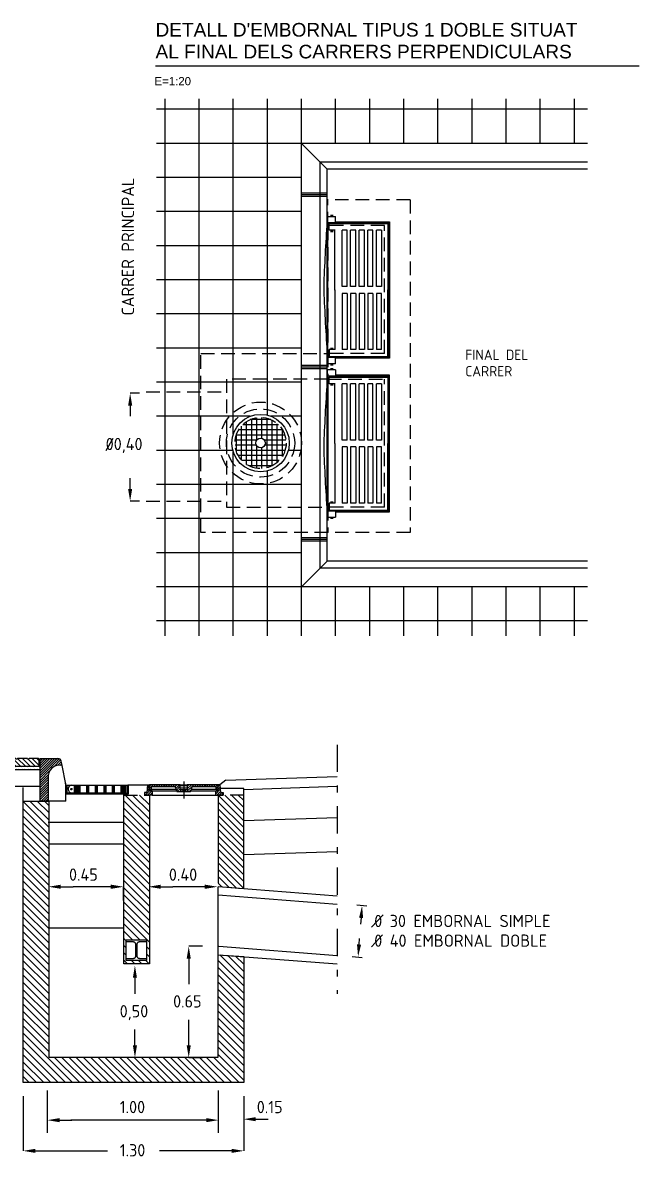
# Model space of a CAD drawing. Extents: x 0.2 to 27.8, y 0.4 to 17.8.
# Drawn here: x 18.76 to 27.8, y 1.11 to 17.78 of the extents above; entities that cross this region are included whole.
import ezdxf

# ---------------------------------------------------------------- set-up
doc = ezdxf.new("R2010")
doc.units = 0
doc.header["$LTSCALE"] = 0.8
doc.header["$MEASUREMENT"] = 0
doc.linetypes.add('DASHDOT', pattern=[1, 0.5, -0.25, 0, -0.25])
doc.linetypes.add('HIDDEN', pattern=[0.375, 0.25, -0.125])
doc.layers.get('0').update_dxf_attribs({"linetype": 'CONTINUOUS'})
for name, color, linetype in [('BORDILLO', 1, 'CONTINUOUS'), ('COTAS', 7, 'CONTINUOUS'), ('EIXOS', 3, 'DASHDOT'), ('FERM', 7, 'CONTINUOUS'), ('IMBORNAL', 2, 'HIDDEN'), ('P', 7, 'CONTINUOUS'), ('PANOT', 1, 'CONTINUOUS'), ('RATLLAT', 7, 'CONTINUOUS'), ('RAYADO', 7, 'CONTINUOUS'), ('REJA', 2, 'CONTINUOUS'), ('SECCIO', 4, 'CONTINUOUS'), ('TAPA', 6, 'CONTINUOUS'), ('TEXTO', 7, 'CONTINUOUS'), ('TUBO', 7, 'CONTINUOUS')]:
    doc.layers.add(name, color=color, linetype=linetype)
doc.styles.add('DIN', font='DIN')
doc.styles.add('HELV', font='HELV')
doc.styles.get("Standard").update_dxf_attribs({"font": 'txt', "height": 0.1})
doc.dimstyles.get("Standard").update_dxf_attribs({"dimtxt": 0.18, "dimasz": 0.18, "dimexe": 0.18, "dimexo": 0.0625, "dimgap": 0.09, "dimtad": 0, "dimtih": 1, "dimtoh": 1, "dimdec": 4, "dimzin": 0, "dimdsep": 46, "dimtxsty": 'Standard', "dimcen": 0.09, "dimadec": 0, "dimazin": 0, "dimtfac": 1, "dimtdec": 4, "dimtofl": 0, "dimtmove": 0, "dimatfit": 3, "dimfxl": 0, "dimtolj": 1, "dimtzin": 0, "dimarcsym": 0})

# ---------------------------------------------------------------- blocks, each defined once
blk = doc.blocks.new('*X44')
at = {"color": 0}
for p, q in [((24.392, 17.981), (24.422, 18.011)), ((24.395, 18.019), (24.407, 18.031)), ((24.423, 17.977), (24.477, 18.031)), ((24.423, 18.012), (24.442, 18.031)), ((24.487, 18.006), (24.512, 18.031)), ((24.522, 18.006), (24.547, 18.031)), ((24.557, 18.006), (24.582, 18.031)), ((24.592, 18.006), (24.617, 18.031)), ((24.627, 18.006), (24.652, 18.031)), ((24.662, 18.006), (24.687, 18.031)), ((24.697, 18.006), (24.722, 18.031)), ((24.732, 18.006), (24.757, 18.031)), ((24.767, 18.006), (24.792, 18.031)), ((24.8, 18.004), (24.827, 18.031)), ((24.809, 17.978), (24.862, 18.031)), ((24.818, 17.952), (24.876, 18.009)), ((24.972, 17.931), (25.073, 18.031)), ((24.976, 18.005), (25.003, 18.031)), ((24.976, 17.97), (25.038, 18.031)), ((25.083, 18.006), (25.108, 18.031)), ((25.118, 18.006), (25.143, 18.031)), ((25.153, 18.006), (25.178, 18.031)), ((25.188, 18.006), (25.213, 18.031)), ((25.223, 18.006), (25.248, 18.031)), ((25.258, 18.006), (25.283, 18.031)), ((25.293, 18.006), (25.318, 18.031)), ((25.328, 18.006), (25.353, 18.031)), ((25.363, 18.006), (25.388, 18.031)), ((25.392, 18), (25.423, 18.031)), ((25.432, 18.005), (25.457, 18.03)), ((24.349, 17.903), (24.364, 17.918)), ((24.361, 17.88), (24.424, 17.943)), ((24.389, 17.943), (24.422, 17.976)), ((24.396, 17.88), (24.459, 17.943)), ((24.431, 17.88), (24.462, 17.911)), ((24.437, 17.956), (24.452, 17.971)), ((24.832, 17.931), (24.876, 17.974)), ((24.867, 17.931), (24.892, 17.956)), ((24.902, 17.931), (24.927, 17.956)), ((24.937, 17.931), (24.962, 17.956)), ((25.007, 17.931), (25.036, 17.959)), ((25.391, 17.894), (25.462, 17.966)), ((25.391, 17.929), (25.405, 17.943)), ((25.399, 17.972), (25.428, 18.001)), ((25.412, 17.88), (25.465, 17.933)), ((25.418, 17.956), (25.428, 17.966)), ((25.432, 17.97), (25.46, 17.998)), ((25.447, 17.88), (25.485, 17.918)), ((25.482, 17.88), (25.504, 17.902))]:
    blk.add_line(p, q, dxfattribs=at)
blk = doc.blocks.new('*X10')
at = {"color": 0}
for p, q in [((20.4532, 20.28), (20.6631, 20.28)), ((20.46, 20.0594), (20.46, 20.2862)), ((20.49, 20.0392), (20.49, 20.3064)), ((20.4975, 20.31), (20.6189, 20.31)), ((20.52, 20.0278), (20.52, 20.3179)), ((20.55, 20.1998), (20.55, 20.3226)), ((20.58, 20.1907), (20.58, 20.3212)), ((20.61, 20.0321), (20.61, 20.3136)), ((20.64, 20.0471), (20.64, 20.2985)), ((20.4158, 20.22), (20.7006, 20.22)), ((20.4296, 20.25), (20.6868, 20.25)), ((20.43, 20.0949), (20.43, 20.2507)), ((20.67, 20.0728), (20.67, 20.2728)), ((20.7, 20.1239), (20.7, 20.2217)), ((20.4087, 20.16), (20.5331, 20.16)), ((20.4092, 20.19), (20.5358, 20.19)), ((20.55, 20.023), (20.55, 20.1458)), ((20.58, 20.0244), (20.58, 20.155)), ((20.5805, 20.19), (20.7072, 20.19)), ((20.5833, 20.16), (20.7076, 20.16)), ((20.4144, 20.13), (20.7019, 20.13)), ((20.427, 20.1), (20.6893, 20.1)), ((20.449, 20.07), (20.6674, 20.07)), ((20.4885, 20.04), (20.6279, 20.04))]:
    blk.add_line(p, q, dxfattribs=at)
blk = doc.blocks.new('*X5')
at = {"color": 0}
for p, q in [((-20.84, 16.0003), (-20.7403, 16.1)), ((-20.84, 16.0144), (-20.7544, 16.1)), ((-20.84, 16.0285), (-20.7685, 16.1)), ((-20.84, 16.0427), (-20.7827, 16.1)), ((-20.84, 16.0568), (-20.7968, 16.1)), ((-20.84, 16.071), (-20.811, 16.1)), ((-20.84, 16.0851), (-20.8251, 16.1)), ((-20.84, 16.0993), (-20.8393, 16.1)), ((-20.84, 15.9861), (-20.728, 16.0981)), ((-20.7603, 16.0517), (-20.7202, 16.0918)), ((-20.7379, 16.0599), (-20.7163, 16.0815)), ((-20.84, 15.972), (-20.7845, 16.0275)), ((-20.7228, 16.0609), (-20.7139, 16.0697)), ((-20.84, 15.9578), (-20.7926, 16.0052)), ((-20.84, 15.9437), (-20.7936, 15.9901)), ((-20.84, 15.9296), (-20.7931, 15.9764)), ((-20.84, 15.9154), (-20.7931, 15.9623)), ((-20.84, 15.9013), (-20.7931, 15.9481)), ((-20.84, 15.8871), (-20.7931, 15.934)), ((-20.84, 15.873), (-20.7931, 15.9199)), ((-20.84, 15.8588), (-20.7931, 15.9057)), ((-20.8347, 15.85), (-20.7931, 15.8916)), ((-20.8206, 15.85), (-20.7931, 15.8774)), ((-20.8064, 15.85), (-20.7931, 15.8633))]:
    blk.add_line(p, q, dxfattribs=at)
blk = doc.blocks.new('RI-270P', base_point=(3.08, 2.956))
at = {"layer": 'REJA'}
for p, q in [((3.074, 3.002), (3.439, 3.002)), ((3.074, 2.95), (3.074, 3.002)), ((3.439, 3.002), (3.439, 2.95)), ((3.439, 2.95), (3.074, 2.95)), ((3.41, 2.956), (3.08, 2.956)), ((3.41, 2.956), (3.435, 2.956)), ((3.41, 2.95), (3.41, 2.956))]:
    blk.add_line(p, q, dxfattribs=at)
for points in [[(3.08, 3.002), (3.08, 2.95)], [(3.435, 3.002), (3.435, 2.956)]]:
    blk.add_lwpolyline(points, dxfattribs=at)
at = {"layer": 'REJA', "const_width": 0.0075}
blk.add_lwpolyline([(3.1032, 2.979, 1), (3.1107, 2.979, 1)], format="xyb", close=True, dxfattribs=at)
at = {"layer": 'REJA'}
blk.add_arc((3.1112, 2.9792), 0.0237, 105.10256, 260.18245, dxfattribs=at)
for points in [[(3.074, 3.002), (3.08, 3.002), (3.074, 2.95), (3.08, 2.95)], [(3.121, 3.002), (3.162, 3.002), (3.121, 2.956), (3.162, 2.956)], [(3.192, 3.002), (3.192, 2.956), (3.212, 3.002), (3.212, 2.956)], [(3.243, 3.002), (3.243, 2.956), (3.263, 3.002), (3.263, 2.956)], [(3.2934, 3.002), (3.2934, 2.956), (3.3134, 3.002), (3.3134, 2.956)], [(3.3435, 3.002), (3.3435, 2.956), (3.3635, 3.002), (3.3635, 2.956)], [(3.3931, 3.0021), (3.3931, 2.9556), (3.4319, 3.0021), (3.4317, 2.9559)], [(3.435, 3.002), (3.439, 3.002), (3.435, 2.95), (3.439, 2.95)], [(3.41, 2.956), (3.41, 2.95), (3.435, 2.956), (3.435, 2.95)]]:
    blk.add_solid(points, dxfattribs=at)
blk = doc.blocks.new('*X4')
at = {"color": 0}
for p, q in [((20.8552, 6.4479), (20.8552, 6.4479)), ((20.8685, 6.4435), (20.8685, 6.4435)), ((20.8773, 6.4523), (20.8773, 6.4523)), ((20.8817, 6.4391), (20.8817, 6.4391)), ((20.8906, 6.4479), (20.8906, 6.4479)), ((20.9038, 6.4435), (20.9038, 6.4435)), ((20.9127, 6.4523), (20.9127, 6.4523)), ((20.9171, 6.4391), (20.9171, 6.4391)), ((20.9259, 6.4479), (20.9259, 6.4479)), ((20.9392, 6.4435), (20.9392, 6.4435)), ((20.948, 6.4523), (20.948, 6.4523)), ((20.9525, 6.4391), (20.9525, 6.4391)), ((20.9613, 6.4479), (20.9613, 6.4479)), ((20.9746, 6.4435), (20.9746, 6.4435)), ((20.9834, 6.4523), (20.9834, 6.4523)), ((20.9878, 6.4391), (20.9878, 6.4391)), ((20.9967, 6.4479), (20.9967, 6.4479)), ((21.0099, 6.4435), (21.0099, 6.4435)), ((21.0187, 6.4523), (21.0187, 6.4523)), ((21.0232, 6.4391), (21.0232, 6.4391)), ((21.032, 6.4479), (21.032, 6.4479)), ((21.0453, 6.4435), (21.0453, 6.4435)), ((21.0541, 6.4523), (21.0541, 6.4523)), ((21.0585, 6.4391), (21.0585, 6.4391)), ((21.0674, 6.4479), (21.0674, 6.4479)), ((21.0806, 6.4435), (21.0806, 6.4435)), ((21.0895, 6.4523), (21.0895, 6.4523)), ((21.0939, 6.4391), (21.0939, 6.4391)), ((21.1027, 6.4479), (21.1027, 6.4479)), ((21.116, 6.4435), (21.116, 6.4435)), ((21.1248, 6.4523), (21.1248, 6.4523)), ((21.1292, 6.4391), (21.1292, 6.4391)), ((21.1381, 6.4479), (21.1381, 6.4479)), ((21.1513, 6.4435), (21.1513, 6.4435)), ((21.1602, 6.4523), (21.1602, 6.4523)), ((21.1646, 6.4391), (21.1646, 6.4391)), ((21.1734, 6.4479), (21.1734, 6.4479)), ((21.1867, 6.4435), (21.1867, 6.4435)), ((21.1955, 6.4523), (21.1955, 6.4523)), ((21.1999, 6.4391), (21.1999, 6.4391)), ((21.2088, 6.4479), (21.2088, 6.4479)), ((21.222, 6.4435), (21.222, 6.4435)), ((21.2309, 6.4523), (21.2309, 6.4523)), ((21.2353, 6.4391), (21.2353, 6.4391)), ((21.2441, 6.4479), (21.2441, 6.4479))]:
    blk.add_line(p, q, dxfattribs=at)
blk = doc.blocks.new('*X3')
at = {"color": 0}
for p, q in [((20.855, 6.4583), (20.8972, 6.5005)), ((20.855, 6.4866), (20.8689, 6.5005)), ((20.88, 6.455), (20.9205, 6.4955)), ((20.9083, 6.455), (20.9538, 6.5005)), ((20.925, 6.5), (20.9255, 6.5005)), ((20.9365, 6.455), (20.982, 6.5005)), ((20.9648, 6.455), (21.0103, 6.5005)), ((20.9931, 6.455), (21.0386, 6.5005)), ((21.0214, 6.455), (21.0546, 6.4882)), ((21.0497, 6.455), (21.0546, 6.4599))]:
    blk.add_line(p, q, dxfattribs=at)
blk = doc.blocks.new('GREY')
blk.add_lwpolyline([(-0.1, 0.101), (0.1, 0.101), (0.1, 0.08), (0.03, 0.08, 0.417921), (0.005, 0.056), (0.005, -0.055, 0.410516), (0.03, -0.08), (0.1, -0.08), (0.1, -0.1), (-0.1, -0.1), (-0.1, -0.08), (-0.029, -0.08, 0.417921), (-0.005, -0.055), (-0.005, 0.056, 0.410516), (-0.029, 0.08), (-0.1, 0.08)], format="xyb", close=True)
blk = doc.blocks.new('*D13')
at = {"color": 0, "linetype": 'ByBlock'}
for p, q in [((12.38, 8.891), (12.38, 8.09)), ((15.614, 8.891), (15.614, 8.09)), ((12.56, 8.09), (13.616, 8.09)), ((15.434, 8.09), (14.378, 8.09))]:
    blk.add_line(p, q, dxfattribs=at)
for points in [[(12.56, 8.06), (12.56, 8.12), (12.38, 8.09)], [(15.434, 8.06), (15.434, 8.12), (15.614, 8.09)]]:
    blk.add_solid(points, dxfattribs=at)
at = {"color": 0, "linetype": 'ByBlock', "style": 'DIN'}
blk.add_text('1.30', height=0.18, dxfattribs=at).set_placement((13.796, 8.009))
blk = doc.blocks.new('*D14')
at = {"color": 0, "linetype": 'ByBlock'}
for p, q in [((15.007, 11.088), (14.807, 11.088)), ((14.807, 10.908), (14.807, 10.533)), ((14.807, 9.635), (14.807, 10.011)), ((15.007, 9.455), (14.807, 9.455))]:
    blk.add_line(p, q, dxfattribs=at)
for points in [[(14.837, 10.908), (14.777, 10.908), (14.807, 11.088)], [(14.837, 9.635), (14.777, 9.635), (14.807, 9.455)]]:
    blk.add_solid(points, dxfattribs=at)
at = {"color": 0, "linetype": 'ByBlock', "style": 'DIN'}
blk.add_text('0.65', height=0.18, dxfattribs=at).set_placement((14.578, 10.191))

msp = doc.modelspace()

# ---------------------------------------------------------------- linework, layer by layer
for p, q in [((27.04315, 16.51488), (20.7248, 16.51488)), ((20.8498, 8.79512), (20.8498, 16.66764)), ((21.3498, 8.79512), (21.3498, 16.66764)), ((21.8498, 11.7529), (21.8498, 16.66764)), ((22.3498, 12.03141), (22.3498, 16.66764)), ((22.8498, 15.51488), (22.8498, 16.66764)), ((23.3498, 16.01488), (23.3498, 16.66764)), ((23.8498, 16.01488), (23.8498, 16.66764)), ((24.3498, 16.01488), (24.3498, 16.66764)), ((24.8498, 16.01488), (24.8498, 16.66764)), ((25.3498, 16.01488), (25.3498, 16.66764)), ((25.8498, 16.01488), (25.8498, 16.66764)), ((26.3498, 16.01488), (26.3498, 16.66764)), ((26.8498, 16.01488), (26.8498, 16.66764)), ((22.8498, 16.01488), (20.7248, 16.01488)), ((22.8498, 15.51488), (20.7248, 15.51488)), ((22.8498, 9.51488), (22.8498, 15.51488)), ((22.8498, 15.29099), (23.2248, 15.29099)), ((22.8498, 15.26599), (23.2248, 15.26599)), ((22.8498, 15.24099), (23.2248, 15.24099)), ((22.8498, 15.01488), (20.7248, 15.01488)), ((22.8498, 14.51488), (20.7248, 14.51488)), ((22.8498, 14.01488), (20.7248, 14.01488)), ((22.8498, 13.51488), (20.7248, 13.51488)), ((22.8498, 13.01488), (20.7248, 13.01488)), ((22.8498, 12.76599), (23.2248, 12.76599)), ((22.8498, 12.74099), (23.2248, 12.74099)), ((22.8498, 12.71599), (23.2248, 12.71599)), ((22.8498, 12.51488), (20.7248, 12.51488)), ((22.09726, 12.01488), (20.7248, 12.01488)), ((22.8498, 12.01488), (22.40215, 12.01488)), ((21.84339, 11.51488), (20.7248, 11.51488)), ((22.8498, 11.51488), (22.65602, 11.51488)), ((21.8498, 8.79512), (21.8498, 11.49317)), ((22.3498, 8.79512), (22.3498, 11.21466)), ((22.8498, 11.01488), (20.7248, 11.01488)), ((22.8498, 10.51488), (20.7248, 10.51488)), ((22.8498, 10.24099), (23.2248, 10.24099)), ((22.8498, 10.21599), (23.2248, 10.21599)), ((22.8498, 10.19099), (23.2248, 10.19099)), ((22.8498, 10.01488), (20.7248, 10.01488)), ((22.8498, 9.51488), (20.7248, 9.51488)), ((22.8498, 8.79512), (22.8498, 9.51488)), ((23.3498, 8.79512), (23.3498, 9.51488)), ((23.8498, 8.79512), (23.8498, 9.51488)), ((24.3498, 8.79512), (24.3498, 9.51488)), ((24.8498, 8.79512), (24.8498, 9.51488)), ((25.3498, 8.79512), (25.3498, 9.51488)), ((25.8498, 8.79512), (25.8498, 9.51488)), ((26.3498, 8.79512), (26.3498, 9.51488)), ((26.8498, 8.79512), (26.8498, 9.51488)), ((27.04315, 9.01488), (20.7248, 9.01488))]:
    msp.add_line(p, q)
at = {"color": 0, "linetype": 'ByBlock'}
for p, q in [((20.47605, 12.35183), (20.33824, 12.35183)), ((20.33824, 12.17183), (20.33824, 12.0149)), ((20.33824, 10.95088), (20.33824, 11.10781)), ((20.47605, 10.77088), (20.33824, 10.77088)), ((19.32141, 5.11964), (19.50141, 5.11964)), ((20.05167, 5.11964), (19.50141, 5.11964)), ((20.0595, 5.11964), (19.50923, 5.11964)), ((20.2395, 4.91964), (20.2395, 5.11964)), ((20.2395, 4.91964), (20.2395, 5.11964)), ((20.78552, 5.11964), (20.96552, 5.11964)), ((21.43132, 5.11964), (20.96552, 5.11964)), ((21.43914, 5.11964), (20.97335, 5.11964)), ((23.66145, 4.8536), (23.80884, 4.84212)), ((23.7233, 4.66266), (23.71619, 4.57142)), ((23.69301, 4.27384), (23.69978, 4.36083)), ((23.59297, 4.09629), (23.74036, 4.0848)), ((20.40843, 3.78523), (20.40843, 3.55047)), ((20.40843, 2.79371), (20.40843, 3.02847)), ((19.12489, 1.51275), (19.12489, 1.71275)), ((19.30489, 1.69867), (19.48489, 1.69867)), ((21.45272, 1.69867), (19.47073, 1.69867)), ((21.63272, 1.51275), (21.63272, 1.71275)), ((22.17874, 1.71275), (22.35874, 1.71275))]:
    msp.add_line(p, q, dxfattribs=at)
at = {"color": 0}
for p, q in [((19.14464, 5.9938), (18.76964, 6.3688)), ((19.14464, 6.09987), (18.87036, 6.37415)), ((19.14464, 6.20594), (18.97643, 6.37415)), ((19.14464, 6.312), (19.08249, 6.37415)), ((20.61964, 6.00373), (20.24464, 6.37873)), ((20.61964, 6.10979), (20.26522, 6.46421)), ((20.61964, 6.21586), (20.37129, 6.46421)), ((20.61964, 6.32193), (20.47735, 6.46421)), ((22.00372, 6.08518), (21.62872, 6.46018)), ((22.00372, 5.98619), (21.62872, 6.36119)), ((22.00372, 6.18417), (21.72368, 6.46421)), ((22.00372, 6.28317), (21.82267, 6.46421)), ((22.00372, 6.38216), (21.92167, 6.46421)), ((19.14464, 5.88774), (18.76964, 6.26274)), ((20.61964, 5.89766), (20.24464, 6.27266)), ((22.00372, 5.88719), (21.62872, 6.26219)), ((19.14464, 5.78167), (18.76964, 6.15667)), ((19.14464, 5.67561), (18.76964, 6.05061)), ((20.61964, 5.7916), (20.24464, 6.1666)), ((20.61964, 5.68553), (20.24464, 6.06053)), ((22.00372, 5.7882), (21.62872, 6.1632)), ((22.00372, 5.6892), (21.62872, 6.0642)), ((19.14464, 5.56954), (18.76964, 5.94454)), ((19.14464, 5.46347), (18.76964, 5.83847)), ((20.61964, 5.57946), (20.24464, 5.95446)), ((20.61964, 5.4734), (20.24464, 5.8484)), ((22.00372, 5.59021), (21.62872, 5.96521)), ((22.00372, 5.49121), (21.62872, 5.86621)), ((19.14464, 5.35741), (18.76964, 5.73241)), ((20.61964, 5.36733), (20.24464, 5.74233)), ((22.00372, 5.39222), (21.62872, 5.76722)), ((19.14464, 5.25134), (18.76964, 5.62634)), ((19.14464, 5.14528), (18.76964, 5.52028)), ((20.61964, 5.26127), (20.24464, 5.63627)), ((20.61964, 5.1552), (20.24464, 5.5302)), ((22.00372, 5.29322), (21.62872, 5.66822)), ((22.00372, 5.19423), (21.62872, 5.56923)), ((19.14464, 5.03921), (18.76964, 5.41421)), ((20.61964, 5.04913), (20.24464, 5.42413)), ((22.00372, 5.09523), (21.62872, 5.47023)), ((21.89883, 5.10112), (21.62872, 5.37124)), ((19.14464, 4.93314), (18.76964, 5.30814)), ((19.14464, 4.82708), (18.76964, 5.20208)), ((20.61964, 4.94307), (20.24464, 5.31807)), ((20.61964, 4.837), (20.24464, 5.212)), ((21.79147, 5.10948), (21.62872, 5.27224)), ((21.68411, 5.11785), (21.62872, 5.17325)), ((19.14464, 4.72101), (18.76964, 5.09601)), ((20.61964, 4.73094), (20.24464, 5.10594)), ((19.14464, 4.61495), (18.76964, 4.98995)), ((19.14464, 4.50888), (18.76964, 4.88388)), ((20.61964, 4.62487), (20.24464, 4.99987)), ((20.61964, 4.5188), (20.24464, 4.8938)), ((19.14464, 4.40281), (18.76964, 4.77781)), ((19.14464, 4.29675), (18.76964, 4.67175)), ((20.61964, 4.41274), (20.24464, 4.78774)), ((20.61964, 4.30667), (20.24464, 4.68167)), ((19.14464, 4.19068), (18.76964, 4.56568)), ((20.47997, 4.34027), (20.24464, 4.57561)), ((19.14464, 4.08462), (18.76964, 4.45962)), ((19.14464, 3.97855), (18.76964, 4.35355)), ((20.37391, 4.34027), (20.24464, 4.46954)), ((20.27872, 4.3294), (20.24464, 4.36347)), ((19.14464, 3.87248), (18.76964, 4.24748)), ((20.27872, 4.22333), (20.24464, 4.25741)), ((20.61964, 4.20061), (20.57872, 4.24153)), ((19.14464, 3.76642), (18.76964, 4.14142)), ((19.14464, 3.66035), (18.76964, 4.03535)), ((20.27872, 4.11727), (20.24464, 4.15134)), ((20.29964, 3.99027), (20.24464, 4.04528)), ((20.40571, 3.99027), (20.35571, 4.04027)), ((20.51178, 3.99027), (20.46178, 4.04027)), ((20.61784, 3.99027), (20.56784, 4.04027)), ((20.61964, 4.09454), (20.57872, 4.13546)), ((22.00372, 3.66506), (21.62872, 4.04006)), ((22.00372, 3.77112), (21.65255, 4.12229)), ((22.00372, 3.87719), (21.76758, 4.11333)), ((22.00372, 3.98326), (21.88261, 4.10437)), ((22.00372, 4.08932), (21.99764, 4.0954)), ((19.14464, 3.55429), (18.76964, 3.92929)), ((22.00372, 3.55899), (21.62872, 3.93399)), ((19.14464, 3.44822), (18.76964, 3.82322)), ((19.14464, 3.34215), (18.76964, 3.71715)), ((22.00372, 3.45293), (21.62872, 3.82793)), ((22.00372, 3.34686), (21.62872, 3.72186)), ((19.14464, 3.23609), (18.76964, 3.61109)), ((19.14464, 3.13002), (18.76964, 3.50502)), ((22.00372, 3.24079), (21.62872, 3.61579)), ((22.00372, 3.13473), (21.62872, 3.50973)), ((19.14464, 3.02396), (18.76964, 3.39896)), ((22.00372, 3.02866), (21.62872, 3.40366)), ((19.14464, 2.91789), (18.76964, 3.29289)), ((19.14464, 2.81182), (18.76964, 3.18682)), ((22.00372, 2.9226), (21.62872, 3.2976)), ((22.00372, 2.81653), (21.62872, 3.19153)), ((19.14464, 2.70576), (18.76964, 3.08076)), ((22.00372, 2.71046), (21.62872, 3.08546)), ((19.49518, 2.24915), (18.76964, 2.97469)), ((19.38912, 2.24915), (18.76964, 2.86863)), ((22.00372, 2.6044), (21.62872, 2.9794)), ((22.00372, 2.49833), (21.62872, 2.87333)), ((19.28305, 2.24915), (18.76964, 2.76256)), ((22.00372, 2.39227), (21.62872, 2.76727)), ((19.17698, 2.24915), (18.76964, 2.65649)), ((19.07092, 2.24915), (18.76964, 2.55043)), ((19.60125, 2.24915), (19.22625, 2.62415)), ((19.70731, 2.24915), (19.33231, 2.62415)), ((19.81338, 2.24915), (19.43838, 2.62415)), ((19.91945, 2.24915), (19.54445, 2.62415)), ((20.02551, 2.24915), (19.65051, 2.62415)), ((20.13158, 2.24915), (19.75658, 2.62415)), ((20.23764, 2.24915), (19.86264, 2.62415)), ((20.34371, 2.24915), (19.96871, 2.62415)), ((20.44978, 2.24915), (20.07478, 2.62415)), ((20.55584, 2.24915), (20.18084, 2.62415)), ((20.66191, 2.24915), (20.28691, 2.62415)), ((20.76797, 2.24915), (20.39297, 2.62415)), ((20.87404, 2.24915), (20.49904, 2.62415)), ((20.98011, 2.24915), (20.60511, 2.62415)), ((21.08617, 2.24915), (20.71117, 2.62415)), ((21.19224, 2.24915), (20.81724, 2.62415)), ((21.2983, 2.24915), (20.9233, 2.62415)), ((21.40437, 2.24915), (21.02937, 2.62415)), ((21.51044, 2.24915), (21.13544, 2.62415)), ((21.6165, 2.24915), (21.2415, 2.62415)), ((21.72257, 2.24915), (21.34757, 2.62415)), ((21.82863, 2.24915), (21.45363, 2.62415)), ((21.9347, 2.24915), (21.5597, 2.62415)), ((22.00372, 2.2862), (21.62872, 2.6612)), ((18.96485, 2.24915), (18.76964, 2.44436)), ((18.85879, 2.24915), (18.76964, 2.3383))]:
    msp.add_line(p, q, dxfattribs=at)
msp.add_circle((22.24971, 11.62303), 0.07046)
for centre, start, end in [((51.14563, 12.92016), 176.01344, 177.960985), ((51.14563, 14.91182), 182.039015, 183.98656), ((51.14563, 10.57016), 176.01344, 177.960985), ((51.14563, 12.56182), 182.039015, 183.98656)]:
    msp.add_arc(centre, 27.98855, start, end)
msp.add_point((19.3913, 6.63478))
at = {"color": 0, "linetype": 'ByBlock'}
for points in [[(20.30824, 12.17183), (20.36824, 12.17183), (20.33824, 12.35183)], [(20.30824, 10.95088), (20.36824, 10.95088), (20.33824, 10.77088)], [(19.32141, 5.08964), (19.32141, 5.14964), (19.14141, 5.11964)], [(20.05167, 5.08964), (20.05167, 5.14964), (20.23167, 5.11964)], [(20.0595, 5.08964), (20.0595, 5.14964), (20.2395, 5.11964)], [(20.78552, 5.08964), (20.78552, 5.14964), (20.60552, 5.11964)], [(21.43132, 5.08964), (21.43132, 5.14964), (21.61132, 5.11964)], [(21.43914, 5.08964), (21.43914, 5.14964), (21.61914, 5.11964)], [(23.69339, 4.66499), (23.75321, 4.66033), (23.73729, 4.84212)], [(23.72291, 4.27151), (23.6631, 4.27617), (23.67902, 4.09439)], [(20.43843, 3.78523), (20.37843, 3.78523), (20.40843, 3.96523)], [(20.43843, 2.79371), (20.37843, 2.79371), (20.40843, 2.61371)], [(19.30489, 1.66867), (19.30489, 1.72867), (19.12489, 1.69867)], [(21.45272, 1.66867), (21.45272, 1.72867), (21.63272, 1.69867)], [(22.17874, 1.68275), (22.17874, 1.74275), (21.99874, 1.71275)]]:
    msp.add_solid(points, dxfattribs=at)
at = {"layer": 'BORDILLO'}
for p, q in [((22.8498, 16.01488), (23.2248, 15.63988)), ((27.04315, 16.01488), (22.8498, 16.01488)), ((22.8498, 9.51488), (22.8498, 15.83988)), ((27.04315, 15.73988), (23.1248, 15.73988)), ((23.1248, 9.78988), (23.1248, 15.73988)), ((27.04315, 15.63988), (23.2248, 15.63988)), ((23.2248, 9.88988), (23.2248, 15.63988)), ((22.8498, 9.51488), (23.2248, 9.88988)), ((27.04315, 9.88988), (23.2248, 9.88988)), ((27.04315, 9.78988), (23.1248, 9.78988)), ((27.04315, 9.51488), (22.8498, 9.51488)), ((19.01964, 6.99915), (19.27865, 6.99915)), ((19.01964, 6.37415), (19.01964, 6.99915)), ((19.33994, 6.89765), (19.32768, 6.95896)), ((19.39464, 6.62415), (19.33994, 6.89765)), ((19.13683, 6.71152), (19.13683, 6.37415)), ((19.13683, 6.37415), (19.01964, 6.37415)), ((19.39464, 6.37415), (19.13683, 6.37415))]:
    msp.add_line(p, q, dxfattribs=at)
msp.add_lwpolyline([(19.39464, 6.37415), (19.39464, 6.62415)], dxfattribs=at)
for centre, radius, start, end in [((19.30409, 6.73288), 0.16863, 77.727018, 187.276878), ((19.27865, 6.94915), 0.05, 11.309932, 90)]:
    msp.add_arc(centre, radius, start, end, dxfattribs=at)
at = {"layer": 'COTAS'}
for p, q in [((19.98556, 11.51411), (20.08798, 11.69515)), ((19.12489, 1.71275), (19.12489, 2.1351)), ((21.63272, 1.71275), (21.63272, 2.1351))]:
    msp.add_line(p, q, dxfattribs=at)
at = {"layer": 'EIXOS'}
msp.add_line((21.12418, 6.66469), (21.12418, 6.41344), dxfattribs=at)
at = {"layer": 'FERM'}
for p, q in [((21.74119, 6.68194), (21.65342, 6.61238)), ((21.74119, 6.68194), (23.37285, 6.73417)), ((20.30372, 6.61171), (20.59306, 6.61171)), ((22.00372, 6.54296), (23.37285, 6.59152)), ((20.24464, 6.41444), (20.24464, 6.48671)), ((22.00372, 6.09207), (23.37285, 6.13456)), ((22.00372, 5.59158), (23.37285, 5.63407))]:
    msp.add_line(p, q, dxfattribs=at)
msp.add_lwpolyline([(22.00372, 6.41444), (22.00372, 6.56171), (21.66532, 6.56171)], dxfattribs=at)
msp.add_lwpolyline([(20.27872, 4.04027), (20.27872, 4.34027), (20.57872, 4.34027), (20.57872, 4.04027)], close=True, dxfattribs=at)
msp.add_circle((22.24971, 11.62303), 0.42046, dxfattribs=at)
at = {"layer": 'IMBORNAL', "linetype": 'HIDDEN'}
for p, q in [((23.2346, 14.81053), (23.2346, 15.18553)), ((24.44073, 15.18553), (23.2346, 15.18553)), ((24.44073, 15.18553), (24.44073, 10.31053)), ((24.06573, 14.81053), (23.2346, 14.81053)), ((23.2346, 14.79645), (23.2346, 12.92145)), ((24.06573, 12.93553), (24.06573, 14.81053)), ((21.37471, 12.93553), (23.2346, 12.93553)), ((21.37471, 10.31053), (21.37471, 12.93553)), ((24.06573, 12.93553), (23.2346, 12.93553)), ((23.2346, 12.93553), (23.2346, 12.56053)), ((23.2346, 12.56053), (21.74971, 12.56053)), ((21.74971, 12.56053), (21.74971, 10.68553)), ((23.2346, 10.68553), (23.2346, 12.56053)), ((23.2346, 12.56053), (24.06573, 12.56053)), ((24.06573, 10.68553), (24.06573, 12.56053)), ((21.74971, 10.68553), (23.2346, 10.68553)), ((24.06573, 10.68553), (23.2346, 10.68553)), ((23.2346, 10.68553), (23.2346, 10.31053)), ((24.44073, 10.31053), (21.37471, 10.31053))]:
    msp.add_line(p, q, dxfattribs=at)
at = {"layer": 'IMBORNAL'}
for p, q in [((20.57156, 10.77344), (21.74971, 10.77344)), ((18.76964, 6.37415), (18.76964, 6.58665)), ((20.24464, 6.46421), (20.61964, 6.46421)), ((22.00372, 6.46421), (21.62872, 6.46421)), ((21.62872, 5.37794), (21.62872, 5.11964)), ((21.62872, 5.12217), (22.00372, 5.09294))]:
    msp.add_line(p, q, dxfattribs=at)
at = {"layer": 'IMBORNAL', "linetype": 'Continuous'}
for p, q in [((20.24464, 3.99027), (20.24464, 6.46421)), ((20.61964, 6.46421), (20.61964, 3.99027)), ((21.62872, 6.46421), (21.62872, 5.37794)), ((22.00372, 5.09294), (22.00372, 6.46421)), ((19.14464, 5.74915), (20.24464, 5.74915)), ((21.62872, 4.12415), (21.62872, 5.11964)), ((20.61964, 3.99027), (20.24464, 3.99027))]:
    msp.add_line(p, q, dxfattribs=at)
at = {"layer": 'IMBORNAL'}
msp.add_lwpolyline([(20.57156, 12.37344), (21.74971, 12.37344)], dxfattribs=at)
at = {"layer": 'IMBORNAL', "linetype": 'Continuous'}
msp.add_lwpolyline([(22.00372, 2.24915), (19.14464, 2.24915), (18.76964, 2.24915), (18.76964, 6.37415), (19.14464, 6.37415), (19.14464, 2.62415), (21.62872, 2.62415), (21.62872, 4.12415), (22.00372, 4.09493)], close=True, dxfattribs=at)
at = {"layer": 'IMBORNAL', "linetype": 'HIDDEN'}
msp.add_circle((22.24971, 11.62303), 0.6, dxfattribs=at)
at = {"layer": 'IMBORNAL'}
for radius in [0.5, 0.375]:
    msp.add_circle((22.24971, 11.62303), radius, dxfattribs=at)
at = {"layer": 'P'}
for p, q in [((18.03214, 6.83665), (19.01964, 6.83665)), ((19.01964, 6.83665), (19.01964, 6.88665)), ((19.01964, 6.58665), (18.24464, 6.58665))]:
    msp.add_line(p, q, dxfattribs=at)
at = {"layer": 'PANOT'}
msp.add_lwpolyline([(18.85714, 7.00039, -1), (18.83214, 7.00039), (18.68604, 7.00039, -1), (18.66104, 7.00039), (18.52125, 7.00039, -0.42577596), (18.50826, 6.9879), (18.50826, 6.88665), (19.00714, 6.88665), (19.00714, 6.98789, -0.41421356), (18.99464, 7.00039)], format="xyb", close=True, dxfattribs=at)
at = {"layer": 'RATLLAT'}
for p, q in [((20.70986, 17.15266), (27.79987, 17.15266)), ((23.87498, 4.52792), (24.04876, 4.71003)), ((23.87498, 4.24038), (24.03854, 4.4129))]:
    msp.add_line(p, q, dxfattribs=at)
at = {"layer": 'RAYADO', "linetype": 'DASHDOT'}
msp.add_line((23.37285, 7.20221), (23.37285, 3.54915), dxfattribs=at)
at = {"layer": 'RAYADO'}
for p, q in [((20.23794, 6.06171), (19.13514, 6.06171)), ((19.68654, 4.51171), (19.13514, 4.51171)), ((20.23794, 4.51171), (19.68654, 4.51171))]:
    msp.add_line(p, q, dxfattribs=at)
at = {"layer": 'REJA'}
for p, q in [((23.2248, 14.94599), (23.3498, 14.94599)), ((23.2248, 12.78599), (23.2248, 14.94599)), ((23.34936, 14.86599), (24.1373, 14.86599)), ((23.3498, 14.86599), (23.3498, 14.94599)), ((24.1373, 14.86599), (24.1373, 12.86599)), ((23.3448, 14.74099), (23.3398, 14.74099)), ((23.3398, 13.86599), (23.3398, 14.74099)), ((23.44355, 13.91599), (23.44355, 14.74099)), ((23.51955, 14.74099), (23.4448, 14.74099)), ((23.51955, 13.91599), (23.51955, 14.74099)), ((23.64555, 14.74099), (23.56955, 14.74099)), ((23.56955, 13.91599), (23.56955, 14.74099)), ((23.64555, 13.91599), (23.64555, 14.74099)), ((23.77155, 14.74099), (23.69555, 14.74099)), ((23.69555, 13.91599), (23.69555, 14.74099)), ((23.77155, 13.91599), (23.77155, 14.74099)), ((23.89755, 14.74099), (23.82155, 14.74099)), ((23.82155, 13.91599), (23.82155, 14.74099)), ((23.89755, 13.91599), (23.89755, 14.74099)), ((23.94755, 13.91599), (23.94755, 14.74099)), ((24.02105, 14.74099), (23.94755, 14.74099)), ((24.02105, 14.74099), (24.02105, 13.91599)), ((23.3398, 13.86709), (23.3398, 12.99209)), ((23.51955, 13.91599), (23.44355, 13.91599)), ((23.64555, 13.91599), (23.56955, 13.91599)), ((23.77155, 13.91599), (23.69555, 13.91599)), ((23.89755, 13.91599), (23.82155, 13.91599)), ((24.02105, 13.91599), (23.94755, 13.91599)), ((23.44355, 13.81709), (23.44355, 12.99209)), ((23.51955, 13.81709), (23.44355, 13.81709)), ((23.51955, 13.81709), (23.51955, 12.99209)), ((23.56955, 13.81709), (23.56955, 12.99209)), ((23.64555, 13.81709), (23.56955, 13.81709)), ((23.64555, 13.81709), (23.64555, 12.99209)), ((23.69555, 13.81709), (23.69555, 12.99209)), ((23.77155, 13.81709), (23.69555, 13.81709)), ((23.77155, 13.81709), (23.77155, 12.99209)), ((23.82155, 13.81709), (23.82155, 12.99209)), ((23.89755, 13.81709), (23.82155, 13.81709)), ((23.89755, 13.81709), (23.89755, 12.99209)), ((24.02105, 13.81709), (23.94755, 13.81709)), ((23.94755, 13.81709), (23.94755, 12.99209)), ((24.02105, 12.99209), (24.02105, 13.81709)), ((23.3448, 12.99209), (23.3398, 12.99209)), ((24.1373, 12.86599), (23.34936, 12.86599)), ((23.3498, 12.78599), (23.3498, 12.86599)), ((23.51955, 12.99209), (23.4448, 12.99209)), ((23.64555, 12.99209), (23.56955, 12.99209)), ((23.77155, 12.99209), (23.69555, 12.99209)), ((23.89755, 12.99209), (23.82155, 12.99209)), ((24.02105, 12.99209), (23.94755, 12.99209)), ((23.3498, 12.78599), (23.2248, 12.78599)), ((23.2248, 12.69599), (23.2248, 10.53599)), ((23.3498, 12.69599), (23.2248, 12.69599)), ((23.3498, 12.69599), (23.3498, 12.61599)), ((24.1373, 12.61599), (23.34936, 12.61599)), ((24.1373, 10.61599), (24.1373, 12.61599)), ((23.3448, 12.48989), (23.3398, 12.48989)), ((23.3398, 11.61489), (23.3398, 12.48989)), ((23.44355, 11.66489), (23.44355, 12.48989)), ((23.51955, 12.48989), (23.4448, 12.48989)), ((23.51955, 11.66489), (23.51955, 12.48989)), ((23.64555, 12.48989), (23.56955, 12.48989)), ((23.56955, 11.66489), (23.56955, 12.48989)), ((23.64555, 11.66489), (23.64555, 12.48989)), ((23.77155, 12.48989), (23.69555, 12.48989)), ((23.69555, 11.66489), (23.69555, 12.48989)), ((23.77155, 11.66489), (23.77155, 12.48989)), ((23.89755, 12.48989), (23.82155, 12.48989)), ((23.82155, 11.66489), (23.82155, 12.48989)), ((23.89755, 11.66489), (23.89755, 12.48989)), ((23.94755, 11.66489), (23.94755, 12.48989)), ((24.02105, 12.48989), (23.94755, 12.48989)), ((24.02105, 12.48989), (24.02105, 11.66489)), ((23.3398, 11.61599), (23.3398, 10.74099)), ((23.51955, 11.66489), (23.44355, 11.66489)), ((23.44355, 11.56599), (23.44355, 10.74099)), ((23.51955, 11.56599), (23.44355, 11.56599)), ((23.51955, 11.56599), (23.51955, 10.74099)), ((23.64555, 11.66489), (23.56955, 11.66489)), ((23.56955, 11.56599), (23.56955, 10.74099)), ((23.64555, 11.56599), (23.56955, 11.56599)), ((23.64555, 11.56599), (23.64555, 10.74099)), ((23.77155, 11.66489), (23.69555, 11.66489)), ((23.69555, 11.56599), (23.69555, 10.74099)), ((23.77155, 11.56599), (23.69555, 11.56599)), ((23.77155, 11.56599), (23.77155, 10.74099)), ((23.89755, 11.66489), (23.82155, 11.66489)), ((23.82155, 11.56599), (23.82155, 10.74099)), ((23.89755, 11.56599), (23.82155, 11.56599)), ((23.89755, 11.56599), (23.89755, 10.74099)), ((24.02105, 11.66489), (23.94755, 11.66489)), ((24.02105, 11.56599), (23.94755, 11.56599)), ((23.94755, 11.56599), (23.94755, 10.74099)), ((24.02105, 10.74099), (24.02105, 11.56599)), ((23.3448, 10.74099), (23.3398, 10.74099)), ((23.51955, 10.74099), (23.4448, 10.74099)), ((23.64555, 10.74099), (23.56955, 10.74099)), ((23.77155, 10.74099), (23.69555, 10.74099)), ((23.89755, 10.74099), (23.82155, 10.74099)), ((24.02105, 10.74099), (23.94755, 10.74099)), ((23.2248, 10.53599), (23.3498, 10.53599)), ((23.34936, 10.61599), (24.1373, 10.61599)), ((23.3498, 10.61599), (23.3498, 10.53599))]:
    msp.add_line(p, q, dxfattribs=at)
for points in [[(24.1248, 14.85349), (24.1248, 12.87849), (23.2373, 12.87849), (23.2373, 14.85349)], [(24.1248, 10.62849), (24.1248, 12.60349), (23.2373, 12.60349), (23.2373, 10.62849)]]:
    msp.add_lwpolyline(points, close=True, dxfattribs=at)
for points in [[(23.3398, 14.74099), (23.2573, 14.74099), (23.2573, 14.84099), (24.1173, 14.84099), (24.1173, 13.86599)], [(23.3398, 12.99209), (23.2573, 12.99209), (23.2573, 12.89209), (24.1173, 12.89209), (24.1173, 13.86709)], [(23.3398, 12.48989), (23.2573, 12.48989), (23.2573, 12.58989), (24.1173, 12.58989), (24.1173, 11.61489)], [(23.3398, 10.74099), (23.2573, 10.74099), (23.2573, 10.64099), (24.1173, 10.64099), (24.1173, 11.61599)]]:
    msp.add_lwpolyline(points, dxfattribs=at)
at = {"layer": 'REJA', "const_width": 0.025}
for points in [[(23.3173, 14.95931), (23.2723, 14.95931)], [(23.3173, 14.72599), (23.2723, 14.72599)], [(23.3173, 13.00709), (23.2723, 13.00709)], [(23.3173, 12.77167), (23.2723, 12.77167)], [(23.3173, 12.71031), (23.2723, 12.71031)], [(23.3173, 12.47489), (23.2723, 12.47489)], [(23.3173, 10.75599), (23.2723, 10.75599)], [(23.3173, 10.52267), (23.2723, 10.52267)]]:
    msp.add_lwpolyline(points, dxfattribs=at)
at = {"layer": 'SECCIO'}
for p, q in [((20.59405, 6.61444), (20.61918, 6.61444)), ((20.65938, 6.5265), (20.65938, 6.46369)), ((21.58898, 6.5265), (21.58898, 6.46369)), ((21.6543, 6.61444), (21.62918, 6.61444)), ((20.65938, 6.46369), (20.54632, 6.46369)), ((21.58898, 6.46369), (21.70204, 6.46369))]:
    msp.add_line(p, q, dxfattribs=at)
for points in [[(20.59405, 6.61444), (20.584, 6.50138), (20.54632, 6.50138), (20.54632, 6.46369)], [(20.65938, 6.5265), (20.61918, 6.5265), (20.61918, 6.61444)], [(21.58898, 6.5265), (21.62918, 6.5265), (21.62918, 6.61444)], [(21.6543, 6.61444), (21.66435, 6.50138), (21.70204, 6.50138), (21.70204, 6.46369)]]:
    msp.add_lwpolyline(points, dxfattribs=at)
msp.add_lwpolyline([(21.07316, 6.61444), (20.62092, 6.61444), (20.62092, 6.53907), (20.64016, 6.53907, 0.34415073), (20.64748, 6.54477), (20.65718, 6.5836, -0.34415073), (20.6645, 6.58931), (20.99236, 6.58931, -0.32282281), (20.99951, 6.58416), (21.0212, 6.51909, 0.32282281), (21.02835, 6.51394), (21.21848, 6.51394, 0.32282281), (21.22563, 6.51909), (21.24732, 6.58416, -0.32282281), (21.25447, 6.58931), (21.58233, 6.58931, -0.34415073), (21.58964, 6.5836), (21.59935, 6.54477, 0.34415073), (21.60666, 6.53907), (21.6259, 6.53907), (21.6259, 6.61444), (21.17366, 6.61444), (21.17366, 6.5466, -0.41421356), (21.16612, 6.53907), (21.0807, 6.53907, -0.41421356), (21.07316, 6.5466)], format="xyb", close=True, dxfattribs=at)
at = {"layer": 'TAPA', "color": 7}
for p, q in [((20.64661, 6.54831), (21.00971, 6.54831)), ((20.65938, 6.5265), (21.01873, 6.5265)), ((21.07142, 6.61444), (21.17191, 6.61444)), ((21.07316, 6.60188), (21.17366, 6.60188)), ((21.07316, 6.57173), (21.17366, 6.57173)), ((21.2281, 6.5265), (21.58898, 6.5265)), ((21.23362, 6.54831), (21.59672, 6.54831)), ((20.65938, 6.46369), (21.58898, 6.46369))]:
    msp.add_line(p, q, dxfattribs=at)
at = {"layer": 'TUBO'}
for points in [[(21.62872, 5.12217), (23.37285, 4.98626)], [(21.62872, 5.0018), (23.37285, 4.86589)], [(21.63843, 4.24877), (23.37285, 4.11362)], [(21.62872, 4.12415), (23.37285, 3.98824)]]:
    msp.add_lwpolyline(points, dxfattribs=at)

# ---------------------------------------------------------------- block references
at = {"xscale": -2.5, "yscale": 2.5, "zscale": 2.5}
for name, p in [('*X10', (73.64517, -38.80901)), ('*X3', (71.14464, -9.25085))]:
    msp.add_blockref(name, p, dxfattribs=at)
at = {"layer": 'IMBORNAL', "xscale": 1.5, "yscale": 1.5, "zscale": 1.5}
msp.add_blockref('GREY', (20.42872, 4.19027), dxfattribs=at)
at = {"layer": 'P', "xscale": -2.5, "yscale": 2.5, "zscale": 2.5}
msp.add_blockref('*X4', (71.14464, -9.25085), dxfattribs=at)
at = {"layer": 'RATLLAT'}
msp.add_blockref('*X44', (-3.80236, -11.4167), dxfattribs=at)
at = {"layer": 'RAYADO', "xscale": 2.5, "yscale": 2.5, "zscale": 2.5}
msp.add_blockref('*X5', (71.11964, -33.25085), dxfattribs=at)
at = {"layer": 'REJA', "xscale": 2.5, "yscale": 2.5, "zscale": 2.5}
msp.add_blockref('RI-270P', (19.40964, 6.49326), dxfattribs=at)

# ---------------------------------------------------------------- texts
at = {"color": 0, "linetype": 'ByBlock', "style": 'DIN'}
for s, p in [('00,40', (19.97956, 11.51894)), ('0.45', (19.44208, 5.20758)), ('0.40', (20.9062, 5.20758)), ('0,50', (20.18474, 3.20524)), ('1.00', (20.18578, 1.80069)), ('0.15', (22.19406, 1.80069))]:
    msp.add_text(s, height=0.18, dxfattribs=at).set_placement(p)
at = {"layer": 'RATLLAT'}
for s, height, style, p in [("DETALL D'EMBORNAL TIPUS 1 DOBLE SITUAT ", 0.2, 'HELV', (20.70986, 17.58054)), ('AL FINAL DELS CARRERS PERPENDICULARS', 0.2, 'HELV', (20.70986, 17.26054)), ('E=1:20', 0.12, 'HELV', (20.69465, 16.86741)), ('0 30 EMBORNAL SIMPLE', 0.18, 'DIN', (23.91587, 4.52792)), ('0 40 EMBORNAL DOBLE', 0.18, 'DIN', (23.91587, 4.23992))]:
    msp.add_text(s, height=height, dxfattribs=dict(at, style=style)).set_placement(p)
at = {"layer": 'RATLLAT', "style": 'DIN'}
msp.add_text('CARRER PRINCIPAL', height=0.18, rotation=90, dxfattribs=at).set_placement((20.39516, 13.4923))
at = {"layer": 'TEXTO', "style": 'DIN'}
for s, p in [('FINAL DEL', (25.25019, 12.84116)), ('CARRER', (25.25019, 12.60116))]:
    msp.add_text(s, height=0.15, dxfattribs=at).set_placement(p)

# ---------------------------------------------------------------- dimensions: what is measured, and where the dimension line sits
at = {"layer": 'COTAS'}
dim = msp.add_linear_dim(base=(21.1968, 2.61371), p1=(21.1968, 4.24679), p2=(21.1968, 2.61371), angle=90, text='0.65', dimstyle='Standard', dxfattribs=at)
dim.commit()
dim.dimension.update_dxf_attribs({"geometry": '*D14', "text_midpoint": (21.1968, 3.43025), "insert": (6.38978, -6.84152)})
dim = msp.add_linear_dim(base=(22.00372, 1.24817), p1=(18.76964, 2.24915), p2=(22.00372, 2.24915), text='1.30', dimstyle='Standard', dxfattribs=at)
dim.commit()
dim.dimension.update_dxf_attribs({"geometry": '*D13', "text_midpoint": (20.38668, 1.24817), "insert": (6.38978, -6.84152)})

doc.saveas('drawing.dxf')
